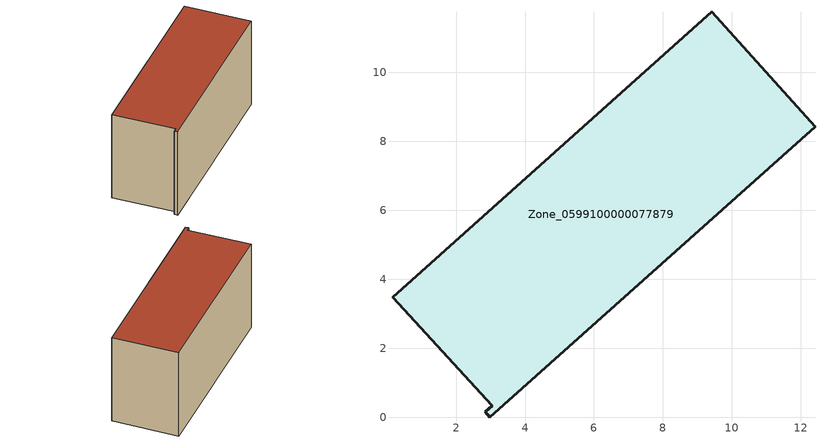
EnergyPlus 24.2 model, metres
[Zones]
Zone_0599100000077879
 floor ground (C_G): 2.84,0.15 3.04,0.33 0.16,3.48 9.42,11.76 12.41,8.42 2.98,0 z2.88
 wall outside (C_F): 12.41,8.42 9.42,11.76 0.16,3.48 3.04,0.33 2.84,0.15 2.98,0 12.41,8.42 z2.88:9.25
 roof outside (C_R): 3.04,0.33 2.84,0.15 2.98,0 12.41,8.42 9.42,11.76 0.16,3.48 z9.25
[BUILDING]
Pand.0599100000077879: North Axis=0; Terrain=City; Loads Convergence Tolerance Value=0.04; Temperature Convergence Tolerance Value=0.4; Solar Distribution=FullExterior; Maximum Number of Warmup Days=25; Minimum Number of Warmup Days=1
[Site:Location]
Rotterdam.The.Hague.AP_ZH_NLD Design_Conditions: Latitude=51.96; Longitude=4.45; Time Zone=1; Elevation=-4.5
[SITE:GROUNDTEMPERATURE:BUILDINGSURFACE]
18, 18, 18, 18, 18, 18, 18, 18, 18, 18, 18, 18
[MATERIAL] Thermal Absorptance=0.9; Solar Absorptance=0.7; Visible Absorptance=0.7
Name | Roughness | Thickness | Conductivity | Density | Specific Heat
G.TC.1992-2005 | MediumSmooth | 0.15 | 0.06 | 540 | 1210
F.TC.1992-2005 | Rough | 0.3 | 0.12 | 1920 | 840
R.TC.1992-2005 | MediumRough | 0.2 | 0.08 | 1500 | 1000
[CONSTRUCTION]
C_G: G.TC.1992-2005
C_F: F.TC.1992-2005
C_R: R.TC.1992-2005
[ZONE]
Zone_0599100000077879: Type=1; Multiplier=1; Ceiling Height=Autocalculate; Volume=Autocalculate; Floor Area=autocalculate; Part of Total Floor Area=Yes
[ZONEINFILTRATION:DESIGNFLOWRATE]
Infil_Zone_0599100000077879: Zone or ZoneList or Space or SpaceList=Zone_0599100000077879; Schedule=AlwaysOn; Design Flow Rate Calculation Method=Flow/Area; Flow Rate per Floor Area=0.0015; Constant Term Coefficient=1; Temperature Term Coefficient=0; Velocity Term Coefficient=0; Velocity Squared Term Coefficient=0
[HVACTEMPLATE:ZONE:IDEALLOADSAIRSYSTEM]
Zone_0599100000077879: Maximum Heating Supply Air Temperature=50; Minimum Cooling Supply Air Temperature=13; Maximum Heating Supply Air Humidity Ratio=0.0156; Minimum Cooling Supply Air Humidity Ratio=0.0077; Heating Limit=NoLimit; Cooling Limit=NoLimit; Dehumidification Control Type=ConstantSensibleHeatRatio; Cooling Sensible Heat Ratio=0.7; Dehumidification Setpoint=60; Humidification Control Type=None; Humidification Setpoint=30; Outdoor Air Method=None; Outdoor Air Flow Rate per Person=0.00944; Outdoor Air Flow Rate per Zone Floor Area=0; Outdoor Air Flow Rate per Zone=0; Demand Controlled Ventilation Type=None; Outdoor Air Economizer Type=NoEconomizer; Heat Recovery Type=None; Sensible Heat Recovery Effectiveness=0.7; Latent Heat Recovery Effectiveness=0.65
[ZONECONTROL:THERMOSTAT]
ThermostatControl_Zone_0599100000077879: Zone or ZoneList=Zone_0599100000077879; Control Type Schedule=DualSetpointControlType; Control 1=Thermostat_Zone_0599100000077879; Temperature Difference Between Cutout And Setpoint=0
[THERMOSTATSETPOINT:DUALSETPOINT]
Thermostat_Zone_0599100000077879: Heating Setpoint Temperature Schedule=HeatingSetpoint_Zone_0599100000077879; Cooling Setpoint Temperature Schedule=CoolingSetpoint_Zone_0599100000077879
[SCHEDULE:COMPACT]
HeatingSetpoint_Zone_0599100000077879: Through: 12/31, For: AllDays, Until: 24:00, 21
CoolingSetpoint_Zone_0599100000077879: Through: 12/31, For: AllDays, Until: 24:00, 24
DualSetpointControlType: Through: 12/31, For: AllDays, Until: 24:00, 4
AlwaysOn: Through: 12/31, For: AllDays, Until: 24:00, 1
